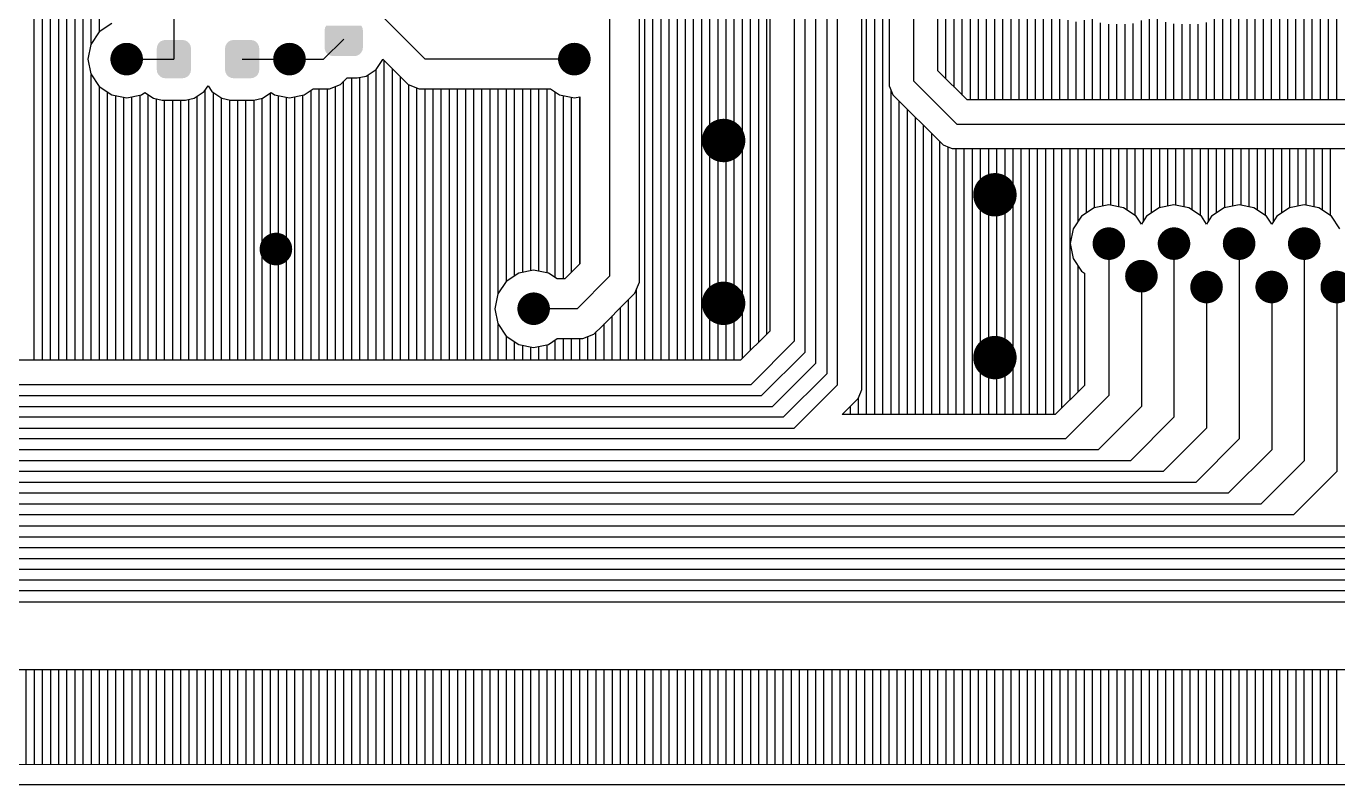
# Model space of a CAD drawing. Extents: x 295 to 953, y 10 to 290.
# Drawn here: x 754.5 to 805.1, y 85 to 114.3 of the extents above; entities that cross this region are included whole.
import ezdxf

# ---------------------------------------------------------------- set-up
doc = ezdxf.new("R2010")
doc.units = 0
doc.header["$LTSCALE"] = 5
doc.header["$MEASUREMENT"] = 0
doc.layers.get('0').update_dxf_attribs({"linetype": 'CONTINUOUS', "lineweight": 25})
doc.layers.add('DV-INT-A3_BOT', color=7, linetype='CONTINUOUS')

msp = doc.modelspace()

# ---------------------------------------------------------------- linework, layer by layer
for points, const_width in [([(758.664, 113.017, -1), (758.036, 113.017, -1)], 0.629), ([(764.951, 113.017, -1), (764.322, 113.017, -1)], 0.629), ([(775.952, 113.017, -1), (775.323, 113.017, -1)], 0.629), ([(781.82, 109.874, -1), (780.981, 109.874, -1)], 0.838), ([(792.297, 107.778, -1), (791.459, 107.778, -1)], 0.838), ([(796.593, 105.892, -1), (795.964, 105.892, -1)], 0.629), ([(799.107, 105.892, -1), (798.479, 105.892, -1)], 0.629), ([(801.622, 105.892, -1), (800.993, 105.892, -1)], 0.629), ([(804.137, 105.892, -1), (803.508, 105.892, -1)], 0.629), ([(764.427, 105.683, -1), (763.798, 105.683, -1)], 0.629), ([(797.85, 104.635, -1), (797.221, 104.635, -1)], 0.629), ([(800.365, 104.216, -1), (799.736, 104.216, -1)], 0.629), ([(802.879, 104.216, -1), (802.251, 104.216, -1)], 0.629), ([(805.394, 104.216, -1), (804.765, 104.216, -1)], 0.629), ([(781.82, 103.587, -1), (780.981, 103.587, -1)], 0.838), ([(774.38, 103.378, -1), (773.752, 103.378, -1)], 0.629), ([(792.297, 101.492, -1), (791.459, 101.492, -1)], 0.838)]:
    msp.add_lwpolyline(points, format="xyb", close=True, dxfattribs=dict(const_width=const_width))
for points in [[(767.474, 113.461), (767.474, 114.123), (765.99, 113.461), (765.99, 114.123)], [(767.472, 114.123), (767.458, 114.216), (765.992, 114.123), (766.007, 114.216)], [(767.458, 114.216), (767.453, 114.227), (766.007, 114.216), (766.009, 114.227)], [(767.453, 114.227), (767.413, 114.311), (766.009, 114.227), (766.053, 114.311)], [(760.833, 113.43), (760.819, 113.522), (759.513, 113.43), (759.529, 113.522)], [(760.819, 113.522), (760.814, 113.533), (759.529, 113.522), (759.53, 113.533)], [(760.814, 113.533), (760.773, 113.616), (759.53, 113.533), (759.575, 113.616)], [(760.773, 113.616), (760.764, 113.625), (759.575, 113.616), (759.58, 113.625)], [(760.764, 113.625), (760.7, 113.691), (759.58, 113.625), (759.648, 113.691)], [(760.7, 113.691), (760.687, 113.698), (759.648, 113.691), (759.655, 113.698)], [(760.687, 113.698), (760.607, 113.739), (759.655, 113.698), (759.742, 113.739)], [(760.607, 113.739), (760.586, 113.743), (759.742, 113.739), (759.75, 113.743)], [(760.586, 113.743), (760.504, 113.756), (759.75, 113.743), (759.842, 113.756)], [(760.504, 113.756), (760.504, 113.759), (759.842, 113.756), (759.842, 113.759)], [(763.469, 113.43), (763.455, 113.522), (762.149, 113.43), (762.165, 113.522)], [(763.455, 113.522), (763.45, 113.533), (762.165, 113.522), (762.167, 113.533)], [(763.45, 113.533), (763.41, 113.616), (762.167, 113.533), (762.211, 113.616)], [(763.41, 113.616), (763.4, 113.625), (762.211, 113.616), (762.216, 113.625)], [(763.4, 113.625), (763.336, 113.691), (762.216, 113.625), (762.284, 113.691)], [(763.336, 113.691), (763.323, 113.698), (762.284, 113.691), (762.291, 113.698)], [(763.323, 113.698), (763.244, 113.739), (762.291, 113.698), (762.379, 113.739)], [(763.244, 113.739), (763.222, 113.743), (762.379, 113.739), (762.386, 113.743)], [(763.222, 113.743), (763.14, 113.756), (762.386, 113.743), (762.478, 113.756)], [(763.14, 113.756), (763.14, 113.759), (762.478, 113.756), (762.478, 113.759)], [(767.457, 113.368), (767.472, 113.461), (766.006, 113.368), (765.992, 113.461)], [(760.833, 113.428), (760.833, 113.43), (759.513, 113.428), (759.513, 113.43)], [(760.833, 112.606), (760.833, 113.428), (759.513, 112.606), (759.513, 113.428)], [(763.469, 113.428), (763.469, 113.43), (762.149, 113.428), (762.149, 113.43)], [(763.469, 112.606), (763.469, 113.428), (762.149, 112.606), (762.149, 113.428)], [(767.455, 113.358), (767.457, 113.368), (766.011, 113.358), (766.006, 113.368)], [(767.411, 113.274), (767.455, 113.358), (766.051, 113.274), (766.011, 113.358)], [(767.407, 113.265), (767.411, 113.274), (766.059, 113.265), (766.051, 113.274)], [(767.338, 113.198), (767.407, 113.265), (766.123, 113.198), (766.059, 113.265)], [(767.332, 113.192), (767.338, 113.198), (766.136, 113.192), (766.123, 113.198)], [(767.244, 113.149), (767.332, 113.192), (766.216, 113.149), (766.136, 113.192)], [(767.237, 113.146), (767.244, 113.149), (766.236, 113.146), (766.216, 113.149)], [(767.145, 113.132), (767.237, 113.146), (766.319, 113.132), (766.236, 113.146)], [(760.833, 112.604), (760.833, 112.606), (759.513, 112.604), (759.513, 112.606)], [(760.817, 112.512), (760.833, 112.604), (759.527, 112.512), (759.513, 112.604)], [(760.816, 112.501), (760.817, 112.512), (759.532, 112.501), (759.527, 112.512)], [(760.771, 112.418), (760.816, 112.501), (759.573, 112.418), (759.532, 112.501)], [(763.469, 112.604), (763.469, 112.606), (762.149, 112.604), (762.149, 112.606)], [(763.454, 112.512), (763.469, 112.604), (762.163, 112.512), (762.149, 112.604)], [(763.452, 112.501), (763.454, 112.512), (762.168, 112.501), (762.163, 112.512)], [(763.408, 112.418), (763.452, 112.501), (762.209, 112.418), (762.168, 112.501)], [(760.767, 112.408), (760.771, 112.418), (759.582, 112.408), (759.573, 112.418)], [(760.698, 112.343), (760.767, 112.408), (759.646, 112.343), (759.582, 112.408)], [(760.691, 112.336), (760.698, 112.343), (759.659, 112.336), (759.646, 112.343)], [(760.604, 112.294), (760.691, 112.336), (759.739, 112.294), (759.659, 112.336)], [(760.596, 112.291), (760.604, 112.294), (759.76, 112.291), (759.739, 112.294)], [(760.504, 112.278), (760.596, 112.291), (759.842, 112.278), (759.76, 112.291)], [(760.504, 112.275), (760.504, 112.278), (759.842, 112.275), (759.842, 112.278)], [(763.403, 112.408), (763.408, 112.418), (762.218, 112.408), (762.209, 112.418)], [(763.334, 112.343), (763.403, 112.408), (762.282, 112.343), (762.218, 112.408)], [(763.327, 112.336), (763.334, 112.343), (762.295, 112.336), (762.282, 112.343)], [(763.24, 112.294), (763.327, 112.336), (762.375, 112.294), (762.295, 112.336)], [(763.232, 112.291), (763.24, 112.294), (762.396, 112.291), (762.375, 112.294)], [(763.14, 112.278), (763.232, 112.291), (762.478, 112.278), (762.396, 112.291)], [(763.14, 112.275), (763.14, 112.278), (762.478, 112.275), (762.478, 112.278)]]:
    msp.add_solid(points)
at = {"layer": 'DV-INT-A3_BOT'}
for p, q in [((790.302, 111.94), (790.302, 220.935)), ((790.616, 111.625), (790.616, 220.935)), ((790.931, 111.445), (790.931, 220.935)), ((791.245, 111.445), (791.245, 220.935)), ((791.559, 111.445), (791.559, 220.935)), ((791.874, 111.445), (791.874, 220.935)), ((792.188, 111.445), (792.188, 220.935)), ((792.502, 111.445), (792.502, 220.935)), ((792.817, 111.445), (792.817, 220.935)), ((793.131, 111.445), (793.131, 220.935)), ((793.445, 111.445), (793.445, 220.935)), ((802.561, 111.445), (802.561, 219.854)), ((802.875, 111.445), (802.875, 219.539)), ((803.189, 111.445), (803.189, 219.225)), ((803.504, 111.445), (803.504, 218.911)), ((803.818, 111.445), (803.818, 218.597)), ((804.132, 111.445), (804.132, 218.282)), ((804.447, 111.445), (804.447, 183.748)), ((804.761, 111.445), (804.761, 182.99)), ((805.075, 111.445), (805.075, 182.675)), ((801.932, 111.445), (801.932, 138.884)), ((802.246, 111.445), (802.246, 139.181)), ((800.989, 111.445), (800.989, 138.695)), ((801.303, 111.445), (801.303, 138.695)), ((801.618, 111.445), (801.618, 138.737)), ((782.758, 102.091), (782.758, 135.849)), ((783.073, 102.405), (783.073, 135.87)), ((782.13, 101.462), (782.13, 135.351)), ((782.444, 101.777), (782.444, 135.724)), ((778.358, 101.387), (778.358, 134.73)), ((780.872, 101.387), (780.872, 135.045)), ((781.187, 101.387), (781.187, 134.99)), ((781.501, 101.387), (781.501, 135.053)), ((781.815, 101.387), (781.815, 135.141)), ((778.672, 101.387), (778.672, 134.441)), ((778.986, 101.387), (778.986, 134.257)), ((779.929, 101.387), (779.929, 134.236)), ((780.244, 101.387), (780.244, 134.37)), ((780.558, 101.387), (780.558, 134.584)), ((754.783, 101.387), (754.783, 134.077)), ((755.098, 101.387), (755.098, 134.077)), ((755.412, 101.387), (755.412, 134.077)), ((755.726, 101.387), (755.726, 134.077)), ((756.041, 101.387), (756.041, 134.077)), ((756.355, 101.387), (756.355, 134.077)), ((756.669, 101.387), (756.669, 134.077)), ((756.984, 113.616), (756.984, 134.077)), ((757.298, 114.077), (757.298, 134.077)), ((779.301, 101.387), (779.301, 134.194)), ((779.615, 101.387), (779.615, 134.173)), ((778.152, 104.404), (778.152, 133.36)), ((777, 133.134), (777, 104.635)), ((783.182, 131.223), (783.182, 102.51)), ((784.125, 131.038), (784.125, 102.12)), ((784.544, 101.701), (784.544, 130.2)), ((784.963, 101.282), (784.963, 128.943)), ((785.382, 127.685), (785.382, 100.863)), ((785.801, 100.444), (785.801, 126.009)), ((786.744, 100.255), (786.744, 125.615)), ((786.924, 99.291), (786.924, 125.799)), ((787.238, 99.291), (787.238, 125.586)), ((788.735, 125.59), (788.735, 112.179)), ((787.553, 99.291), (787.553, 124.714)), ((789.988, 112.254), (789.988, 124.827)), ((787.792, 124.454), (787.792, 111.99)), ((789.678, 112.568), (789.678, 124.454)), ((760.173, 117.208), (760.173, 113.017)), ((793.76, 111.445), (793.76, 115.192)), ((800.675, 111.445), (800.675, 115.041)), ((769.875, 113.017), (768.304, 114.588)), ((794.074, 111.445), (794.074, 114.815)), ((794.388, 111.445), (794.388, 114.605)), ((794.703, 111.445), (794.703, 114.517)), ((795.331, 111.445), (795.331, 114.517)), ((795.646, 111.445), (795.646, 114.568)), ((797.532, 111.445), (797.532, 114.513)), ((797.846, 111.445), (797.846, 114.756)), ((798.16, 111.445), (798.16, 114.651)), ((800.361, 111.445), (800.361, 114.639)), ((757.29, 114.073), (756.967, 113.587)), ((757.776, 114.396), (757.29, 114.073)), ((795.017, 111.445), (795.017, 114.454)), ((795.96, 111.445), (795.96, 114.412)), ((796.274, 111.445), (796.274, 114.366)), ((796.589, 111.445), (796.589, 114.366)), ((796.903, 111.445), (796.903, 114.366)), ((797.217, 111.445), (797.217, 114.396)), ((798.475, 111.445), (798.475, 114.442)), ((798.789, 111.445), (798.789, 114.375)), ((799.103, 111.445), (799.103, 114.366)), ((799.418, 111.445), (799.418, 114.366)), ((799.732, 111.445), (799.732, 114.371)), ((800.046, 111.445), (800.046, 114.433)), ((756.967, 113.587), (756.854, 113.017)), ((765.952, 113.017), (766.732, 113.792)), ((756.854, 113.017), (756.967, 112.443)), ((758.35, 113.017), (760.173, 113.017)), ((762.809, 113.017), (764.636, 113.017)), ((764.636, 113.017), (765.952, 113.017)), ((767.985, 112.619), (768.241, 113.004)), ((768.241, 113.004), (768.245, 113.013)), ((768.245, 113.013), (768.894, 112.363)), ((768.299, 101.387), (768.299, 112.958)), ((775.638, 113.017), (769.875, 113.017)), ((756.967, 112.443), (757.29, 111.957)), ((767.599, 112.359), (767.985, 112.619)), ((767.985, 101.387), (767.985, 112.623)), ((768.614, 101.387), (768.614, 112.644)), ((790.801, 111.445), (789.678, 112.568)), ((756.984, 101.387), (756.984, 112.413)), ((757.29, 111.957), (757.776, 111.634)), ((757.298, 101.387), (757.298, 111.952)), ((761.342, 111.76), (761.493, 111.982)), ((761.493, 111.982), (761.64, 111.76)), ((766.183, 111.864), (766.606, 112.036)), ((766.413, 101.387), (766.413, 111.957)), ((766.606, 112.036), (766.862, 112.292)), ((766.728, 101.387), (766.728, 112.162)), ((766.862, 112.292), (767.256, 112.292)), ((767.042, 101.387), (767.042, 112.292)), ((767.256, 112.292), (767.599, 112.359)), ((767.356, 101.387), (767.356, 112.313)), ((767.671, 101.387), (767.671, 112.409)), ((768.894, 112.363), (769.221, 112.036)), ((768.928, 101.387), (768.928, 112.33)), ((769.221, 112.036), (769.645, 111.864)), ((769.242, 101.387), (769.242, 112.028)), ((787.792, 111.99), (787.834, 111.889)), ((788.735, 112.179), (790.411, 110.502)), ((757.612, 101.387), (757.612, 111.739)), ((757.776, 111.634), (758.35, 111.521)), ((757.927, 101.387), (757.927, 111.604)), ((758.241, 101.387), (758.241, 111.542)), ((758.35, 111.521), (758.92, 111.634)), ((758.555, 101.387), (758.555, 111.563)), ((758.87, 101.387), (758.87, 111.625)), ((758.92, 111.634), (759.054, 111.722)), ((759.054, 111.722), (759.385, 111.504)), ((759.184, 101.387), (759.184, 111.634)), ((759.385, 111.504), (759.725, 111.433)), ((759.498, 101.387), (759.498, 111.479)), ((759.725, 111.433), (760.617, 111.433)), ((759.813, 101.387), (759.813, 111.433)), ((760.127, 101.387), (760.127, 111.433)), ((760.441, 101.387), (760.441, 111.433)), ((760.617, 111.433), (760.957, 111.504)), ((760.756, 101.387), (760.756, 111.462)), ((760.957, 111.504), (761.342, 111.76)), ((761.07, 101.387), (761.07, 111.579)), ((761.384, 101.387), (761.384, 111.822)), ((761.64, 111.76), (762.025, 111.504)), ((761.699, 101.387), (761.699, 111.718)), ((762.013, 101.387), (762.013, 111.508)), ((762.025, 111.504), (762.365, 111.433)), ((762.327, 101.387), (762.327, 111.441)), ((762.365, 111.433), (763.258, 111.433)), ((762.642, 101.387), (762.642, 111.433)), ((762.956, 101.387), (762.956, 111.433)), ((763.258, 111.433), (763.597, 111.504)), ((763.27, 101.387), (763.27, 111.437)), ((763.584, 101.387), (763.584, 111.5)), ((763.597, 111.504), (763.928, 111.722)), ((763.899, 101.387), (763.899, 111.705)), ((763.928, 111.722), (764.062, 111.634)), ((764.062, 111.634), (764.636, 111.521)), ((764.213, 101.387), (764.213, 111.604)), ((764.527, 101.387), (764.527, 111.542)), ((764.636, 111.521), (765.206, 111.634)), ((764.842, 101.387), (764.842, 111.563)), ((765.156, 101.387), (765.156, 111.625)), ((765.206, 111.634), (765.55, 111.864)), ((765.47, 101.387), (765.47, 111.81)), ((765.55, 111.864), (765.726, 111.864)), ((765.726, 111.864), (766.183, 111.864)), ((765.785, 101.387), (765.785, 111.864)), ((766.099, 101.387), (766.099, 111.864)), ((769.557, 101.387), (769.557, 111.898)), ((769.645, 111.864), (770.101, 111.864)), ((769.871, 101.387), (769.871, 111.864)), ((770.101, 111.864), (774.72, 111.864)), ((770.185, 101.387), (770.185, 111.864)), ((770.5, 101.387), (770.5, 111.864)), ((770.814, 101.387), (770.814, 111.864)), ((771.128, 101.387), (771.128, 111.864)), ((771.443, 101.387), (771.443, 111.864)), ((771.757, 101.387), (771.757, 111.864)), ((772.071, 101.387), (772.071, 111.864)), ((772.386, 101.387), (772.386, 111.864)), ((772.7, 103.977), (772.7, 111.864)), ((773.014, 104.438), (773.014, 111.864)), ((773.329, 104.652), (773.329, 111.864)), ((773.643, 104.786), (773.643, 111.864)), ((773.957, 104.849), (773.957, 111.864)), ((774.272, 104.828), (774.272, 111.864)), ((774.586, 104.765), (774.586, 111.864)), ((774.72, 111.864), (775.064, 111.634)), ((774.9, 104.58), (774.9, 111.739)), ((775.064, 111.634), (775.638, 111.521)), ((775.215, 104.53), (775.215, 111.604)), ((775.529, 104.794), (775.529, 111.542)), ((775.638, 111.521), (775.847, 111.563)), ((775.843, 105.108), (775.843, 111.563)), ((775.847, 111.563), (775.847, 105.108)), ((787.834, 111.889), (787.934, 111.642)), ((787.867, 99.291), (787.867, 111.806)), ((787.934, 111.642), (789.875, 109.702)), ((841.566, 111.445), (790.801, 111.445)), ((788.181, 99.291), (788.181, 111.395)), ((788.496, 99.291), (788.496, 111.081)), ((788.81, 99.291), (788.81, 110.766)), ((789.124, 99.291), (789.124, 110.452)), ((790.411, 110.502), (841.96, 110.502)), ((789.439, 99.291), (789.439, 110.138)), ((789.753, 99.291), (789.753, 109.823)), ((789.875, 109.702), (790.122, 109.601)), ((790.067, 99.291), (790.067, 109.622)), ((790.122, 109.601), (790.222, 109.559)), ((790.222, 109.559), (790.595, 109.559)), ((790.382, 99.291), (790.382, 109.559)), ((790.595, 109.559), (841.772, 109.559)), ((790.696, 99.291), (790.696, 109.559)), ((791.01, 99.291), (791.01, 109.559)), ((791.325, 99.291), (791.325, 109.559)), ((791.639, 99.291), (791.639, 109.559)), ((791.953, 99.291), (791.953, 109.559)), ((792.268, 99.291), (792.268, 109.559)), ((792.582, 99.291), (792.582, 109.559)), ((792.896, 99.291), (792.896, 109.559)), ((793.211, 99.291), (793.211, 109.559)), ((793.525, 99.291), (793.525, 109.559)), ((793.839, 99.291), (793.839, 109.559)), ((794.154, 99.291), (794.154, 109.559)), ((794.468, 99.547), (794.468, 109.559)), ((794.782, 105.892), (794.782, 109.559)), ((795.097, 106.764), (795.097, 109.559)), ((795.411, 107.074), (795.411, 109.559)), ((795.725, 107.275), (795.725, 109.559)), ((796.04, 107.338), (796.04, 109.559)), ((796.354, 107.372), (796.354, 109.559)), ((796.668, 107.309), (796.668, 109.559)), ((796.983, 107.183), (796.983, 109.559)), ((797.297, 106.973), (797.297, 109.559)), ((797.611, 106.764), (797.611, 109.559)), ((797.926, 107.074), (797.926, 109.559)), ((798.24, 107.275), (798.24, 109.559)), ((798.554, 107.338), (798.554, 109.559)), ((798.869, 107.372), (798.869, 109.559)), ((799.183, 107.309), (799.183, 109.559)), ((799.497, 107.183), (799.497, 109.559)), ((799.811, 106.973), (799.811, 109.559)), ((800.126, 106.764), (800.126, 109.559)), ((800.44, 107.074), (800.44, 109.559)), ((800.754, 107.275), (800.754, 109.559)), ((801.069, 107.338), (801.069, 109.559)), ((801.383, 107.372), (801.383, 109.559)), ((801.697, 107.309), (801.697, 109.559)), ((802.012, 107.183), (802.012, 109.559)), ((802.326, 106.973), (802.326, 109.559)), ((802.64, 106.764), (802.64, 109.559)), ((802.955, 107.074), (802.955, 109.559)), ((803.269, 107.275), (803.269, 109.559)), ((803.583, 107.338), (803.583, 109.559)), ((803.898, 107.372), (803.898, 109.559)), ((804.212, 107.309), (804.212, 109.559)), ((804.526, 107.183), (804.526, 109.559)), ((804.841, 106.973), (804.841, 109.559)), ((796.278, 107.384), (795.704, 107.271)), ((796.848, 107.271), (796.278, 107.384)), ((798.793, 107.384), (798.219, 107.271)), ((799.363, 107.271), (798.793, 107.384)), ((801.308, 107.384), (800.734, 107.271)), ((801.878, 107.271), (801.308, 107.384)), ((803.822, 107.384), (803.248, 107.271)), ((804.392, 107.271), (803.822, 107.384)), ((795.218, 106.948), (794.895, 106.462)), ((795.704, 107.271), (795.218, 106.948)), ((797.335, 106.948), (796.848, 107.271)), ((797.536, 106.647), (797.335, 106.948)), ((797.733, 106.948), (797.536, 106.647)), ((798.219, 107.271), (797.733, 106.948)), ((799.849, 106.948), (799.363, 107.271)), ((800.05, 106.647), (799.849, 106.948)), ((800.247, 106.948), (800.05, 106.647)), ((800.734, 107.271), (800.247, 106.948)), ((802.364, 106.948), (801.878, 107.271)), ((802.565, 106.647), (802.364, 106.948)), ((802.762, 106.948), (802.565, 106.647)), ((803.248, 107.271), (802.762, 106.948)), ((804.878, 106.948), (804.392, 107.271)), ((805.201, 106.462), (804.878, 106.948)), ((794.895, 106.462), (794.782, 105.892)), ((794.782, 105.892), (794.895, 105.318)), ((794.782, 99.861), (794.782, 105.888)), ((796.278, 105.892), (796.278, 100.025)), ((798.793, 105.892), (798.793, 99.187)), ((801.308, 105.892), (801.308, 98.348)), ((803.822, 105.892), (803.822, 97.51)), ((774.066, 104.87), (773.492, 104.756)), ((774.636, 104.756), (774.066, 104.87)), ((775.847, 105.108), (775.265, 104.53)), ((794.895, 105.318), (795.218, 104.832)), ((795.097, 100.176), (795.097, 105.016)), ((773.006, 104.434), (772.683, 103.948)), ((773.492, 104.756), (773.006, 104.434)), ((774.98, 104.53), (774.636, 104.756)), ((775.265, 104.53), (774.98, 104.53)), ((777, 104.635), (775.743, 103.378)), ((777.976, 103.981), (778.152, 104.404)), ((795.218, 104.832), (795.335, 104.756)), ((795.335, 104.756), (795.335, 100.414)), ((797.536, 104.635), (797.536, 99.606)), ((772.683, 103.948), (772.57, 103.378)), ((777.649, 103.654), (777.976, 103.981)), ((778.043, 101.387), (778.043, 104.149)), ((800.05, 104.216), (800.05, 98.767)), ((802.565, 104.216), (802.565, 97.929)), ((805.08, 104.216), (805.08, 97.091)), ((772.57, 103.378), (772.683, 102.803)), ((775.743, 103.378), (774.066, 103.378)), ((776.719, 102.724), (777.649, 103.654)), ((777.415, 101.387), (777.415, 103.424)), ((777.729, 101.387), (777.729, 103.738)), ((777.1, 101.387), (777.1, 103.109)), ((772.683, 102.803), (773.006, 102.317)), ((772.7, 101.387), (772.7, 102.774)), ((773.006, 102.317), (773.492, 101.995)), ((773.014, 101.387), (773.014, 102.313)), ((775.969, 102.225), (776.392, 102.397)), ((776.392, 102.397), (776.719, 102.724)), ((776.472, 101.387), (776.472, 102.481)), ((776.786, 101.387), (776.786, 102.795)), ((783.182, 102.51), (782.054, 101.387)), ((773.329, 101.387), (773.329, 102.099)), ((773.492, 101.995), (774.066, 101.881)), ((773.643, 101.387), (773.643, 101.965)), ((773.957, 101.387), (773.957, 101.902)), ((774.066, 101.881), (774.636, 101.995)), ((774.272, 101.387), (774.272, 101.923)), ((774.586, 101.387), (774.586, 101.986)), ((774.636, 101.995), (774.98, 102.225)), ((774.9, 101.387), (774.9, 102.171)), ((774.98, 102.225), (775.512, 102.225)), ((775.215, 101.387), (775.215, 102.225)), ((775.512, 102.225), (775.969, 102.225)), ((775.529, 101.387), (775.529, 102.225)), ((775.843, 101.387), (775.843, 102.225)), ((776.157, 101.387), (776.157, 102.3)), ((784.125, 102.12), (782.448, 100.444)), ((782.054, 101.387), (730.031, 101.387)), ((782.867, 100.025), (784.544, 101.701)), ((783.286, 99.606), (784.963, 101.282)), ((785.382, 100.863), (783.705, 99.187)), ((782.448, 100.444), (729.642, 100.444)), ((784.125, 98.767), (785.801, 100.444)), ((795.335, 100.414), (794.208, 99.291)), ((729.222, 100.025), (782.867, 100.025)), ((785.981, 99.291), (786.597, 99.907)), ((786.597, 99.907), (786.698, 100.155)), ((786.61, 99.291), (786.61, 99.933)), ((786.698, 100.155), (786.744, 100.255)), ((796.278, 100.025), (794.602, 98.348)), ((728.803, 99.606), (783.286, 99.606)), ((794.208, 99.291), (785.981, 99.291)), ((786.296, 99.291), (786.296, 99.606)), ((797.536, 99.606), (795.859, 97.929)), ((727.965, 98.767), (784.125, 98.767)), ((783.705, 99.187), (728.384, 99.187)), ((798.793, 99.187), (797.117, 97.51)), ((800.05, 98.767), (798.374, 97.091)), ((794.602, 98.348), (546.914, 98.348)), ((801.308, 98.348), (799.631, 96.672)), ((795.859, 97.929), (546.704, 97.929)), ((802.565, 97.929), (800.889, 96.253)), ((797.117, 97.51), (546.495, 97.51)), ((803.822, 97.51), (802.146, 95.834)), ((798.374, 97.091), (546.285, 97.091)), ((805.08, 97.091), (803.403, 95.415)), ((800.889, 96.253), (545.866, 96.253)), ((799.631, 96.672), (546.076, 96.672)), ((802.146, 95.834), (545.657, 95.834)), ((803.403, 95.415), (545.447, 95.415)), ((544.399, 94.996), (842.799, 94.996)), ((541.885, 94.576), (843.218, 94.576)), ((537.065, 93.738), (844.056, 93.738)), ((539.37, 94.157), (843.637, 94.157)), ((533.712, 93.319), (844.475, 93.319)), ((844.894, 92.9), (533.293, 92.9)), ((845.313, 92.481), (532.874, 92.481)), ((532.455, 92.062), (845.732, 92.062)), ((710.153, 89.442), (782.448, 89.442)), ((754.473, 85.771), (754.473, 89.442)), ((754.788, 85.771), (754.788, 89.442)), ((755.102, 85.771), (755.102, 89.442)), ((755.416, 85.771), (755.416, 89.442)), ((755.731, 85.771), (755.731, 89.442)), ((756.045, 85.771), (756.045, 89.442)), ((756.359, 85.771), (756.359, 89.442)), ((756.674, 85.771), (756.674, 89.442)), ((756.988, 85.771), (756.988, 89.442)), ((757.302, 85.771), (757.302, 89.442)), ((757.616, 85.771), (757.616, 89.442)), ((757.931, 85.771), (757.931, 89.442)), ((758.245, 85.771), (758.245, 89.442)), ((758.559, 85.771), (758.559, 89.442)), ((758.874, 85.771), (758.874, 89.442)), ((759.188, 85.771), (759.188, 89.442)), ((759.502, 85.771), (759.502, 89.442)), ((759.817, 85.771), (759.817, 89.442)), ((760.131, 85.771), (760.131, 89.442)), ((760.445, 85.771), (760.445, 89.442)), ((760.76, 85.771), (760.76, 89.442)), ((761.074, 85.771), (761.074, 89.442)), ((761.388, 85.771), (761.388, 89.442)), ((761.703, 85.771), (761.703, 89.442)), ((762.017, 85.771), (762.017, 89.442)), ((762.331, 85.771), (762.331, 89.442)), ((762.646, 85.771), (762.646, 89.442)), ((762.96, 85.771), (762.96, 89.442)), ((763.274, 85.771), (763.274, 89.442)), ((763.589, 85.771), (763.589, 89.442)), ((763.903, 85.771), (763.903, 89.442)), ((764.217, 85.771), (764.217, 89.442)), ((764.532, 85.771), (764.532, 89.442)), ((764.846, 85.771), (764.846, 89.442)), ((765.16, 85.771), (765.16, 89.442)), ((765.475, 85.771), (765.475, 89.442)), ((765.789, 85.771), (765.789, 89.442)), ((766.103, 85.771), (766.103, 89.442)), ((766.418, 85.771), (766.418, 89.442)), ((766.732, 85.771), (766.732, 89.442)), ((767.046, 85.771), (767.046, 89.442)), ((767.361, 85.771), (767.361, 89.442)), ((767.675, 85.771), (767.675, 89.442)), ((767.989, 85.771), (767.989, 89.442)), ((768.304, 85.771), (768.304, 89.442)), ((768.618, 85.771), (768.618, 89.442)), ((768.932, 85.771), (768.932, 89.442)), ((769.247, 85.771), (769.247, 89.442)), ((769.561, 85.771), (769.561, 89.442)), ((769.875, 85.771), (769.875, 89.442)), ((770.189, 85.771), (770.189, 89.442)), ((770.504, 85.771), (770.504, 89.442)), ((770.818, 85.771), (770.818, 89.442)), ((771.132, 85.771), (771.132, 89.442)), ((771.447, 85.771), (771.447, 89.442)), ((771.761, 85.771), (771.761, 89.442)), ((772.075, 85.771), (772.075, 89.442)), ((772.39, 85.771), (772.39, 89.442)), ((772.704, 85.771), (772.704, 89.442)), ((773.018, 85.771), (773.018, 89.442)), ((773.333, 85.771), (773.333, 89.442)), ((773.647, 85.771), (773.647, 89.442)), ((773.961, 85.771), (773.961, 89.442)), ((774.276, 85.771), (774.276, 89.442)), ((774.59, 85.771), (774.59, 89.442)), ((774.904, 85.771), (774.904, 89.442)), ((775.219, 85.771), (775.219, 89.442)), ((775.533, 85.771), (775.533, 89.442)), ((775.847, 85.771), (775.847, 89.442)), ((776.162, 85.771), (776.162, 89.442)), ((776.476, 85.771), (776.476, 89.442)), ((776.79, 85.771), (776.79, 89.442)), ((777.105, 85.771), (777.105, 89.442)), ((777.419, 85.771), (777.419, 89.442)), ((777.733, 85.771), (777.733, 89.442)), ((778.048, 85.771), (778.048, 89.442)), ((778.362, 85.771), (778.362, 89.442)), ((778.676, 85.771), (778.676, 89.442)), ((778.991, 85.771), (778.991, 89.442)), ((779.305, 85.771), (779.305, 89.442)), ((779.619, 85.771), (779.619, 89.442)), ((779.934, 85.771), (779.934, 89.442)), ((780.248, 85.771), (780.248, 89.442)), ((780.562, 85.771), (780.562, 89.442)), ((780.877, 85.771), (780.877, 89.442)), ((781.191, 85.771), (781.191, 89.442)), ((781.505, 85.771), (781.505, 89.442)), ((781.82, 85.771), (781.82, 89.442)), ((782.134, 85.771), (782.134, 89.442)), ((782.448, 85.771), (782.448, 89.442)), ((782.448, 89.442), (851.906, 89.438)), ((782.762, 85.771), (782.762, 89.438)), ((783.077, 85.771), (783.077, 89.438)), ((783.391, 85.771), (783.391, 89.438)), ((783.705, 85.771), (783.705, 89.438)), ((784.02, 85.771), (784.02, 89.438)), ((784.334, 85.771), (784.334, 89.438)), ((784.648, 85.771), (784.648, 89.438)), ((784.963, 85.771), (784.963, 89.438)), ((785.277, 85.771), (785.277, 89.438)), ((785.591, 85.771), (785.591, 89.438)), ((785.906, 85.771), (785.906, 89.438)), ((786.22, 85.771), (786.22, 89.438)), ((786.534, 85.771), (786.534, 89.438)), ((786.849, 85.771), (786.849, 89.438)), ((787.163, 85.771), (787.163, 89.438)), ((787.477, 85.771), (787.477, 89.438)), ((787.792, 85.771), (787.792, 89.438)), ((788.106, 85.771), (788.106, 89.438)), ((788.42, 85.771), (788.42, 89.438)), ((788.735, 85.771), (788.735, 89.438)), ((789.049, 85.771), (789.049, 89.438)), ((789.363, 85.771), (789.363, 89.438)), ((789.678, 85.771), (789.678, 89.438)), ((789.992, 85.771), (789.992, 89.438)), ((790.306, 85.771), (790.306, 89.438)), ((790.621, 85.771), (790.621, 89.438)), ((790.935, 85.771), (790.935, 89.438)), ((791.249, 85.771), (791.249, 89.438)), ((791.564, 85.771), (791.564, 89.438)), ((791.878, 85.771), (791.878, 89.438)), ((792.192, 85.771), (792.192, 89.438)), ((792.507, 85.771), (792.507, 89.438)), ((792.821, 85.771), (792.821, 89.438)), ((793.135, 85.771), (793.135, 89.438)), ((793.45, 85.771), (793.45, 89.438)), ((793.764, 85.771), (793.764, 89.438)), ((794.078, 85.771), (794.078, 89.438)), ((794.393, 85.771), (794.393, 89.438)), ((794.707, 85.771), (794.707, 89.438)), ((795.021, 85.771), (795.021, 89.438)), ((795.335, 85.771), (795.335, 89.438)), ((795.65, 85.771), (795.65, 89.438)), ((795.964, 85.771), (795.964, 89.438)), ((796.278, 85.771), (796.278, 89.438)), ((796.593, 85.771), (796.593, 89.438)), ((796.907, 85.771), (796.907, 89.438)), ((797.221, 85.771), (797.221, 89.438)), ((797.536, 85.771), (797.536, 89.438)), ((797.85, 85.771), (797.85, 89.438)), ((798.164, 85.771), (798.164, 89.438)), ((798.479, 85.771), (798.479, 89.438)), ((798.793, 85.771), (798.793, 89.438)), ((799.107, 85.771), (799.107, 89.438)), ((799.422, 85.771), (799.422, 89.438)), ((799.736, 85.771), (799.736, 89.438)), ((800.05, 85.771), (800.05, 89.438)), ((800.365, 85.771), (800.365, 89.438)), ((800.679, 85.771), (800.679, 89.438)), ((800.993, 85.771), (800.993, 89.438)), ((801.308, 85.771), (801.308, 89.438)), ((801.622, 85.771), (801.622, 89.438)), ((801.936, 85.771), (801.936, 89.438)), ((802.251, 85.771), (802.251, 89.438)), ((802.565, 85.771), (802.565, 89.438)), ((802.879, 85.771), (802.879, 89.438)), ((803.194, 85.771), (803.194, 89.438)), ((803.508, 85.771), (803.508, 89.438)), ((803.822, 85.771), (803.822, 89.438)), ((804.137, 85.771), (804.137, 89.438)), ((804.451, 85.771), (804.451, 89.438)), ((804.765, 85.771), (804.765, 89.438)), ((805.08, 85.771), (805.08, 89.438)), ((863.955, 85.771), (523.654, 85.775)), ((863.527, 84.996), (510.427, 85))]:
    msp.add_line(p, q, dxfattribs=at)

doc.saveas('drawing.dxf')
